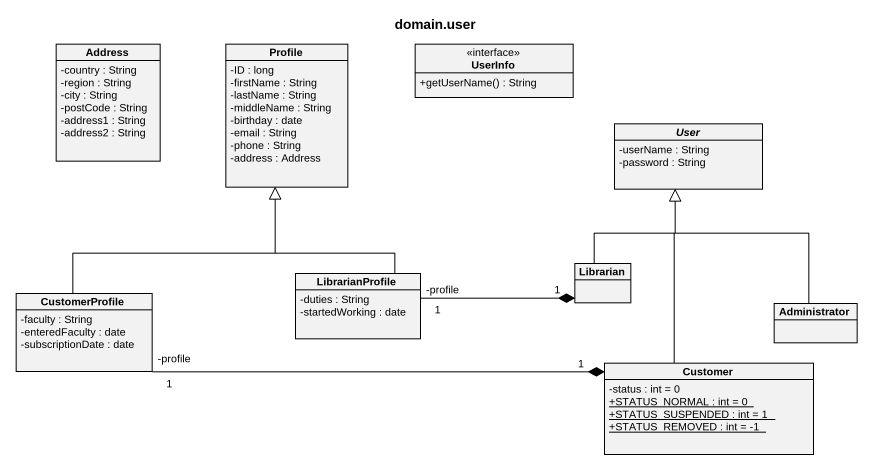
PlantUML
@startuml
title domain.user
hide circle
hide empty members
skinparam classAttributeIconSize 0
class Address {
  -country : String
  -region : String
  -city : String
  -postCode : String
  -address1 : String
  -address2 : String
}
class Profile {
  -ID : long
  -firstName : String
  -lastName : String
  -middleName : String
  -birthday : date
  -email : String
  -phone : String
  -address : Address
}
interface UserInfo {
  +getUserName() : String
}
abstract class User {
  -userName : String
  -password : String
}
class CustomerProfile {
  -faculty : String
  -enteredFaculty : date
  -subscriptionDate : date
}
class LibrarianProfile {
  -duties : String
  -startedWorking : date
}
class Librarian
class Administrator
class Customer {
  -status : int = 0
  {static} +STATUS_NORMAL : int = 0
  {static} +STATUS_SUSPENDED : int = 1
  {static} +STATUS_REMOVED : int = -1
}
CustomerProfile -up-|> Profile
CustomerProfile "1\n-profile" -right-* "1" Customer
LibrarianProfile -up-|> Profile
LibrarianProfile "1\n-profile" -right-* "1" Librarian
Librarian -up-|> User
Administrator -up-|> User
Customer -up-|> User
@enduml
